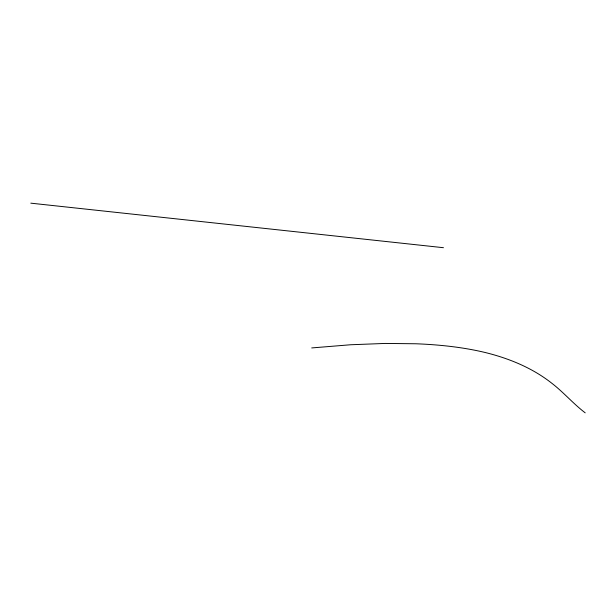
<?xml version="1.0" encoding="UTF-8"?>
<svg xmlns="http://www.w3.org/2000/svg" width="616" height="616" viewBox="0 0 616 616"><rect width="100%" height="100%" fill="white"/><g stroke="black" fill="none" stroke-linecap="round" stroke-linejoin="round"><path stroke-width="0.92" d="M311.711 347.932L350.612 344.76L385.185 343.435L415.754 343.767A423.562 146.947 -17.4 0 1 486.37 352.799C509.894 358.72 532.817 368.222 551.959 383.368C563.709 392.43 573.38 403.857 585.2 412.835M30.8 203.165L443.458 247.701"/></g></svg>
